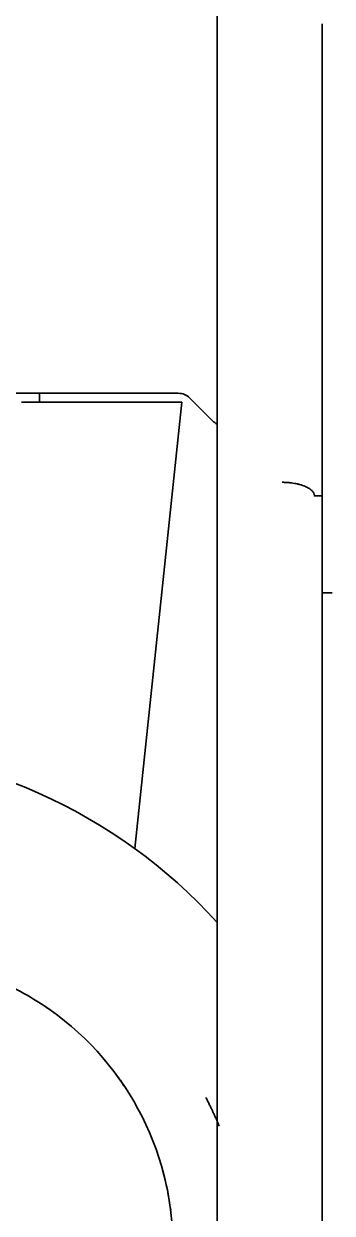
# Model space of a CAD drawing. Extents: x -760 to 4209, y 5795 to 10697.
# Drawn here: x 2643.55 to 2653.12, y 10557.96 to 10594.9 of the extents above; entities that cross this region are included whole.
import ezdxf

# ---------------------------------------------------------------- set-up
doc = ezdxf.new("R2010")
doc.units = 0
doc.header["$LTSCALE"] = 5
doc.layers.add('1', color=7, linetype='CONTINUOUS', true_color=0xffffff)
doc.layers.add('4', color=7, linetype='CONTINUOUS', true_color=0xffffff)

msp = doc.modelspace()

# ---------------------------------------------------------------- linework, layer by layer
at = {"layer": '1', "color": 7, "linetype": 'Continuous', "lineweight": 35}
for p, q in [((2649.555, 10581.267), (2649.555, 10595.164)), ((2652.805, 10594.896), (2652.805, 10577.226)), ((2648.348, 10583.422), (2512.469, 10583.422)), ((2644.039, 10583.142), (2644.039, 10583.422)), ((2643.484, 10583.142), (2648.457, 10583.142)), ((2648.457, 10583.142), (2647.001, 10569.284)), ((2648.701, 10583.275), (2649.409, 10582.568)), ((2652.569, 10580.237), (2652.804, 10580.238)), ((2649.555, 10542.809), (2649.555, 10578.053)), ((2652.805, 10577.226), (2652.871, 10577.225)), ((2652.805, 10577.226), (2652.805, 10539.408)), ((2652.871, 10577.225), (2653.12, 10577.223))]:
    msp.add_line(p, q, dxfattribs=at)
for centre, start, end in [((2648.348, 10582.922), 45, 90), ((2649.762, 10582.922), 225, 245.5305)]:
    msp.add_arc(centre, 0.5, start, end, dxfattribs=at)
for points, knots in [([(2649.555, 10578.053), (2649.555, 10578.073), (2649.555, 10578.116), (2649.555, 10578.185), (2649.555, 10578.263), (2649.555, 10578.351), (2649.555, 10578.448), (2649.555, 10578.554), (2649.555, 10578.668), (2649.555, 10578.792), (2649.555, 10578.961), (2649.555, 10579.162), (2649.555, 10579.385), (2649.555, 10579.583), (2649.555, 10579.768), (2649.555, 10579.953), (2649.555, 10580.147), (2649.555, 10580.349), (2649.555, 10580.517), (2649.555, 10580.648), (2649.555, 10580.736), (2649.555, 10580.818), (2649.555, 10580.893), (2649.555, 10580.961), (2649.555, 10581.023), (2649.555, 10581.078), (2649.555, 10581.127), (2649.555, 10581.171), (2649.555, 10581.208), (2649.555, 10581.24), (2649.555, 10581.259), (2649.555, 10581.267)], [0, 0, 0, 0, 0.017064, 0.036815, 0.059249, 0.084363, 0.112153, 0.142615, 0.175746, 0.211544, 0.250008, 0.322378, 0.388152, 0.447354, 0.499999, 0.556664, 0.617207, 0.681643, 0.74999, 0.781924, 0.811845, 0.839752, 0.865644, 0.88952, 0.911376, 0.931212, 0.949025, 0.964812, 0.978572, 0.990302, 1, 1, 1, 1]), ([(2651.569, 10580.658), (2651.585, 10580.658), (2651.609, 10580.657), (2651.633, 10580.657), (2651.645, 10580.656), (2651.649, 10580.656), (2651.658, 10580.656), (2651.662, 10580.656), (2651.698, 10580.654), (2651.731, 10580.652), (2651.779, 10580.648), (2651.795, 10580.647), (2651.827, 10580.643), (2651.842, 10580.641), (2651.889, 10580.635), (2651.95, 10580.626), (2652.023, 10580.612), (2652.066, 10580.601), (2652.094, 10580.594), (2652.108, 10580.591), (2652.176, 10580.572), (2652.226, 10580.554), (2652.295, 10580.525), (2652.317, 10580.515), (2652.348, 10580.499), (2652.358, 10580.493), (2652.378, 10580.482), (2652.387, 10580.477), (2652.433, 10580.448), (2652.464, 10580.424), (2652.502, 10580.386), (2652.513, 10580.373), (2652.533, 10580.347), (2652.541, 10580.333), (2652.561, 10580.293), (2652.568, 10580.266), (2652.569, 10580.238)], [0, 0, 0, 0, 0.03125, 0.046875, 0.046875, 0.054688, 0.054688, 0.0625, 0.0625, 0.125, 0.125, 0.15625, 0.15625, 0.1875, 0.1875, 0.25, 0.3125, 0.34375, 0.34375, 0.375, 0.375, 0.5, 0.5, 0.5625, 0.5625, 0.59375, 0.59375, 0.625, 0.625, 0.75, 0.75, 0.8125, 0.8125, 0.875, 0.875, 1, 1, 1, 1])]:
    msp.add_open_spline(points, degree=3, knots=knots, dxfattribs=at)
msp.add_open_spline([(2652.569, 10580.238), (2652.569, 10580.237), (2652.569, 10580.237)], degree=2, dxfattribs=at)
at = {"layer": '4', "color": 7, "linetype": 'Continuous', "lineweight": 35}
msp.add_line((2643.907, 10564.582), (2643.907, 10564.582), dxfattribs=at)
msp.add_line((2643.907, 10564.582), (2643.907, 10564.582), dxfattribs=at)
msp.add_arc((2637.305, 10555.922), 16.509, 42.0972, 90, dxfattribs=at)
msp.add_ellipse((2639.182, 10556.922), major_axis=(-7.859, -4.386), ratio=1, start_param=2.667634, end_param=3.650679, dxfattribs=at)
for points, knots in [([(2644.517, 10564.17), (2644.493, 10564.188), (2643.964, 10564.573), (2642.304, 10565.525), (2640.432, 10565.924), (2639.182, 10565.922)], [0, 0, 0, 0, 0.01561, 0.343761, 1, 1, 1, 1]), ([(2644.517, 10564.17), (2644.493, 10564.188), (2643.964, 10564.573), (2642.304, 10565.525), (2640.432, 10565.924), (2639.182, 10565.922)], [0, 0, 0, 0, 0.01561, 0.343761, 1, 1, 1, 1]), ([(2646.779, 10561.747), (2646.77, 10561.761), (2646.674, 10561.911), (2646.574, 10562.058), (2646.48, 10562.189)], [0, 0, 0, 0, 0.094529, 1, 1, 1, 1]), ([(2646.779, 10561.747), (2646.77, 10561.761), (2646.674, 10561.911), (2646.574, 10562.058), (2646.48, 10562.189)], [0, 0, 0, 0, 0.094529, 1, 1, 1, 1]), ([(2649.2, 10561.56), (2649.209, 10561.543), (2649.227, 10561.507), (2649.254, 10561.454), (2649.281, 10561.401), (2649.307, 10561.348), (2649.332, 10561.295), (2649.358, 10561.242), (2649.383, 10561.189), (2649.408, 10561.137), (2649.433, 10561.084), (2649.457, 10561.031), (2649.481, 10560.979), (2649.505, 10560.926), (2649.528, 10560.873), (2649.551, 10560.821), (2649.574, 10560.769), (2649.596, 10560.717), (2649.611, 10560.682), (2649.618, 10560.665)], [0, 0, 0, 0, 0.060356, 0.120531, 0.180524, 0.240337, 0.29997, 0.359424, 0.418698, 0.477793, 0.536709, 0.595448, 0.654009, 0.712393, 0.770601, 0.828632, 0.886487, 0.944167, 1, 1, 1, 1])]:
    msp.add_open_spline(points, degree=3, knots=knots, dxfattribs=at)
msp.add_open_spline([(2648.111, 10558.053), (2648.057, 10558.478), (2647.973, 10558.898), (2647.859, 10559.311)], degree=3, dxfattribs=at)
msp.add_open_spline([(2648.111, 10558.053), (2648.057, 10558.478), (2647.973, 10558.898), (2647.859, 10559.311)], degree=3, dxfattribs=at)

doc.saveas('drawing.dxf')
